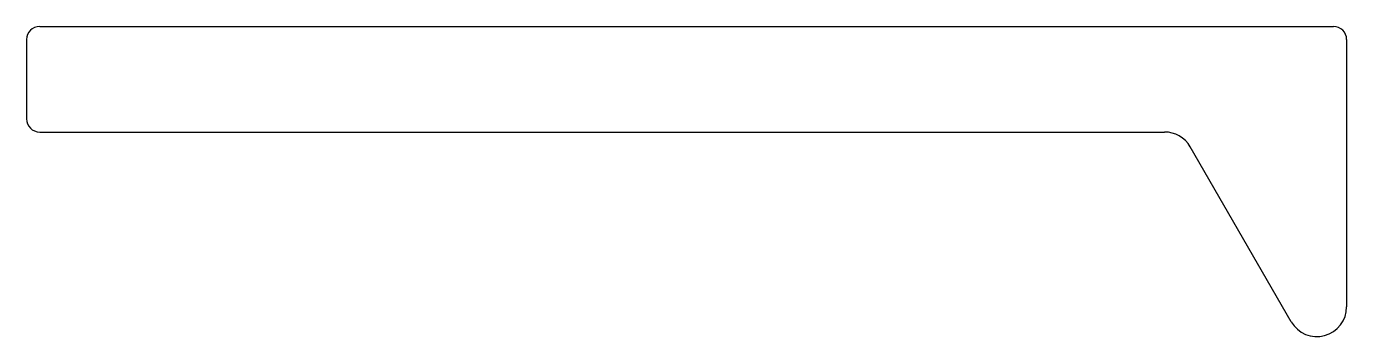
# Model space of a CAD drawing. Extents: x 3281 to 3381, y 846 to 870.
import ezdxf

# ---------------------------------------------------------------- set-up
doc = ezdxf.new("R2010")
doc.units = 0
doc.layers.get('0').update_dxf_attribs({"linetype": 'CONTINUOUS'})

msp = doc.modelspace()

# ---------------------------------------------------------------- linework, layer by layer
for p, q in [((3282.35, 869.68), (3380.35, 869.68)), ((3281.35, 868.68), (3281.35, 862.68)), ((3381.35, 868.68), (3381.35, 848.43)), ((3282.35, 861.68), (3367.55, 861.68)), ((3377.15, 847.31), (3369.5, 860.56))]:
    msp.add_line(p, q)
for centre, radius, start, end in [((3282.35, 868.68), 1, 90, 180), ((3380.35, 868.68), 1, 0, 90), ((3282.35, 862.68), 1, 180, 270), ((3367.55, 859.43), 2.25, 30, 90), ((3379.1, 848.43), 2.25, 210, 0)]:
    msp.add_arc(centre, radius, start, end)

doc.saveas('drawing.dxf')
